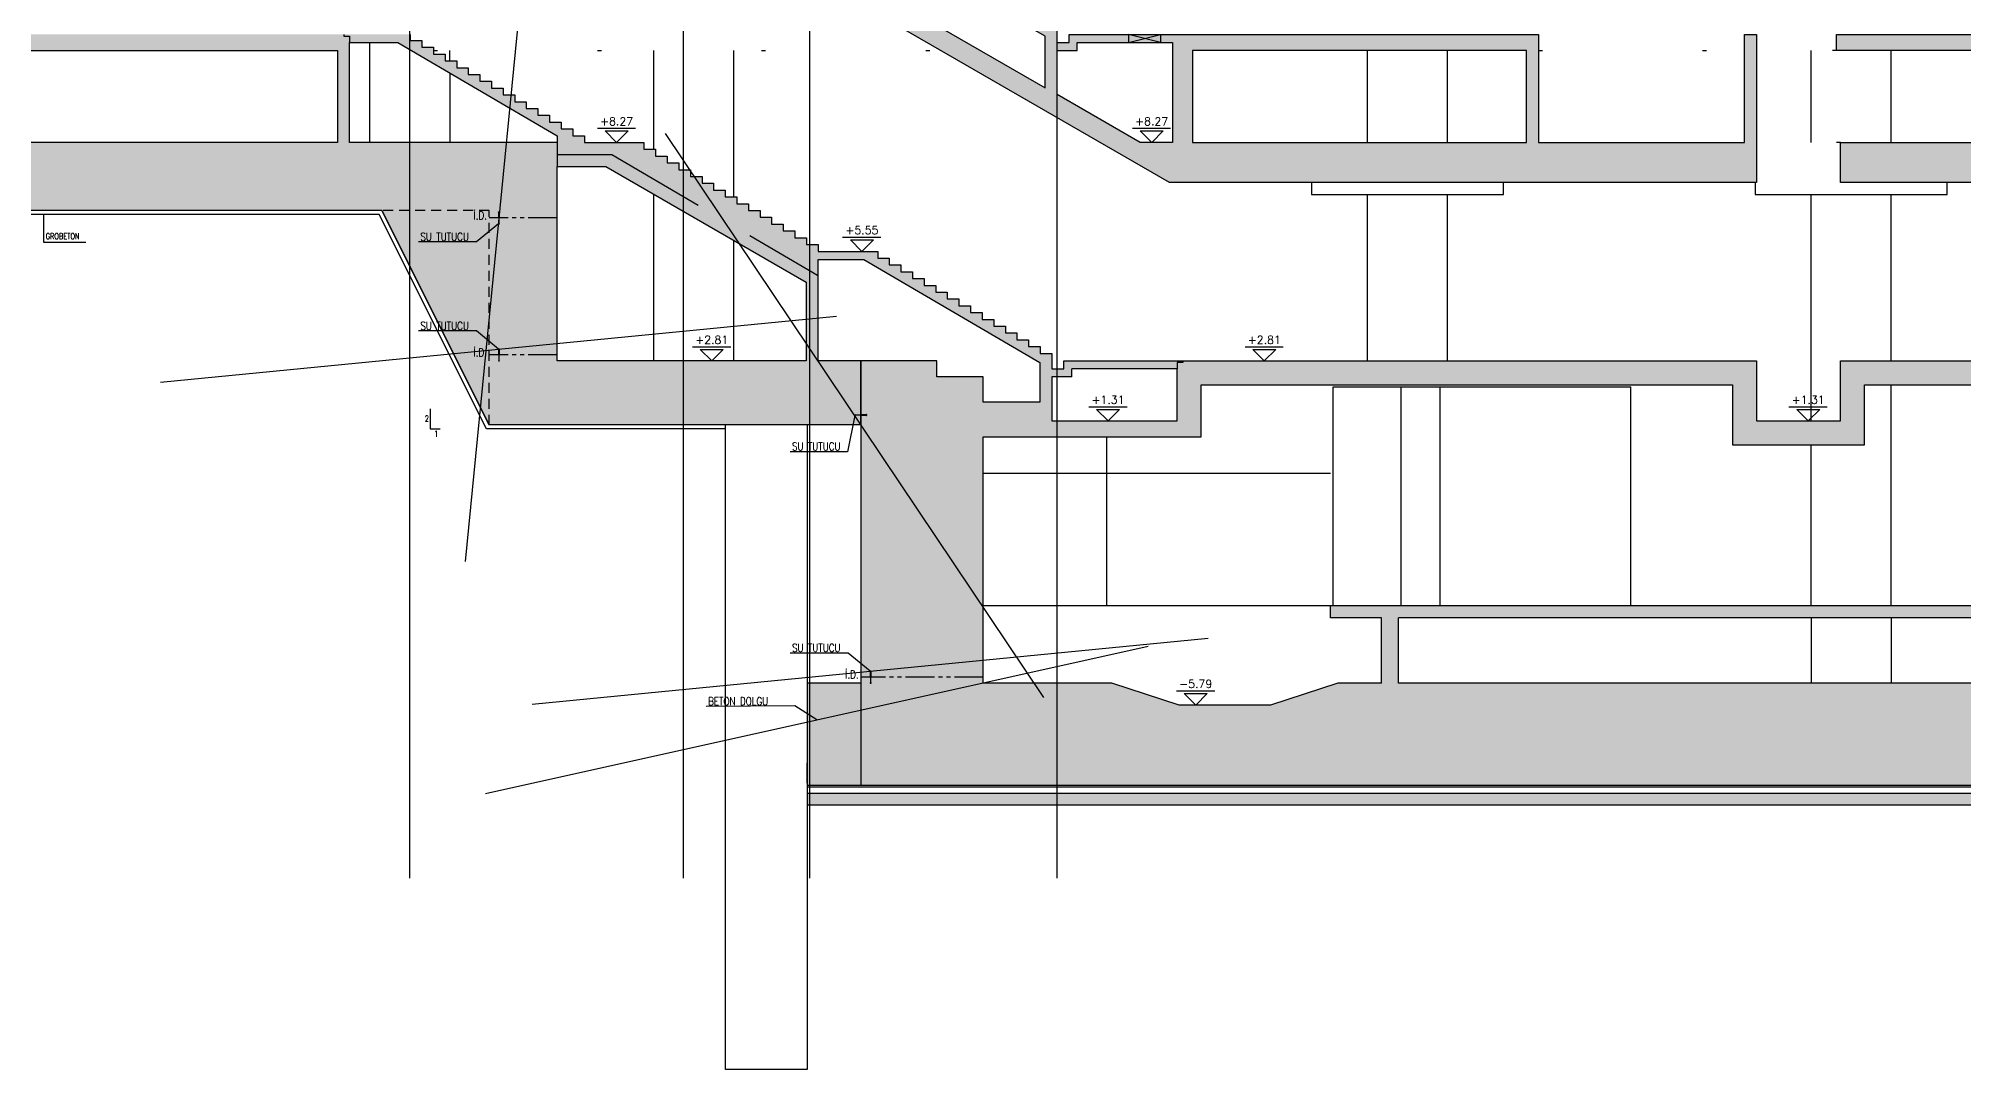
# Model space of a CAD drawing. Header units: millimetres. Extents: x 400382 to 401422, y 4543975 to 4544126.
# Drawn here: x 400730.56 to 400778.66, y 4544001.05 to 4544026.82 of the extents above; entities that cross this region are included whole.
import ezdxf
from ezdxf.enums import TextEntityAlignment as Align

# ---------------------------------------------------------------- set-up
doc = ezdxf.new("R2010")
doc.units = ezdxf.units.MM
for name, pattern in [('ACAD_ISO05W100', [33, 24, -3, 0, -3, 0, -3]), ('AKS', [3, 2.5, -0.25, 0, -0.25]), ('CIZGI', [0.4, 0.25, -0.15]), ('CONTINU', [0]), ('Dot', [4, 0, -4]), ('HIDDEN', [0.375, 0.25, -0.125])]:
    doc.linetypes.add(name, pattern=pattern)
for name, color, linetype in [('aks prota', 2, 'AKS'), ('görünüş prota', 4, 'Continuous'), ('inşaat derzi prota', 11, 'Continuous'), ('kesik prota', 2, 'CIZGI'), ('kesit prota', 1, 'Continuous'), ('kesit tarama prota', 252, 'Continuous'), ('kot prota', 4, 'Continuous'), ('merdiven prota', 2, 'Continuous'), ('not yazısı prota', 6, 'Continuous'), ('not çizgisi prota', 4, 'Continuous'), ('PRT-CST-rc_level', 6, 'Continuous'), ('PRT-CST-rc_levermark', 4, 'Continuous'), ('st_s_not yazısı', 6, 'Continuous'), ('st_s_not çizgisi', 4, 'CIZGI'), ('st_s_su tutucu', 2, 'Continuous'), ('st_s_ölçü', 4, 'Continuous')]:
    doc.layers.add(name, color=color, linetype=linetype)
doc.layers.add('PRT-KD-kazik', color=172, linetype='Continuous', lineweight=25)
doc.styles.add('NOT', font='romanstw.shx')
doc.styles.add('OLCU', font='romanstw.shx')
doc.styles.add('TSIMPLEX', font='romanstw.shx')
doc.dimstyles.new('1-50', dxfattribs={"dimtxt": 10, "dimasz": 4, "dimexe": 4, "dimexo": 8, "dimgap": 4, "dimtad": 1, "dimdec": 1, "dimrnd": 0.05, "dimzin": 9, "dimdsep": 46, "dimtxsty": 'OLCU', "dimblk1": 'OBLIQUE', "dimblk2": 'OBLIQUE', "dimsah": 1, "dimcen": 2, "dimdle": 4, "dimclrd": 4, "dimclre": 4, "dimclrt": 3, "dimadec": 1, "dimazin": 0, "dimtfac": 1, "dimtdec": 1, "dimtix": 1, "dimtmove": 2, "dimatfit": 3, "dimldrblk": 'OBLIQUE', "dimfxl": 1, "dimtvp": 1, "dimtolj": 1, "dimtzin": 1, "dimarcsym": 0})

# ---------------------------------------------------------------- blocks, each defined once
blk = doc.blocks.new('KOTK5')
at = {"layer": 'PRT-CST-rc_levermark'}
blk.add_line((216.6666666667443, 160), (-213.3333333332557, 160), dxfattribs=at)
blk.add_lwpolyline([(130, 130), (-130, 130), (0, 0)], close=True, dxfattribs=at)
at = {"layer": 'PRT-CST-rc_level', "style": 'OLCU'}
blk.add_attdef('000.00', text='', height=90, dxfattribs=at).set_placement((0, 193.1381784435362), align=Align.CENTER)
blk = doc.blocks.new('D')
at = {"layer": 'st_s_su tutucu', "linetype": 'CONTINU', "ltscale": 0.2}
for p, q in [((-39987.83090962706, 52508.18991963421), (-39992.63090966878, 52508.18991966914)), ((-39992.63090966878, 52508.18991966914), (-39992.63090980848, 52507.38991968935)), ((-39992.63090980848, 52507.38991968935), (-39990.63090962501, 52506.05655179494)), ((-39992.63090980848, 52448.98991960261), (-39990.63090962501, 52450.32328749701)), ((-39992.63090966878, 52448.18991962282), (-39992.63090980848, 52448.98991960261)), ((-39987.83090962706, 52448.18991965774), (-39992.63090966878, 52448.18991962282)), ((-39990.63090992199, 52478.65671955824), (-39991.93117670823, 52478.6567195757)), ((-39991.93117670823, 52478.6567195757), (-39991.93117659182, 52477.72311959402)), ((-39991.93117659182, 52477.72311959402), (-39990.63090987367, 52477.72311951835)), ((-39990.6309096902, 52498.50671976196), (-39991.53117650332, 52498.50671977942)), ((-39991.53117650332, 52498.50671977942), (-39991.53117639622, 52497.87311976865)), ((-39991.53117639622, 52497.87311976865), (-39990.63090970417, 52497.87311978029)), ((-39990.63090980196, 52488.50671968629), (-39991.53117661508, 52488.50671963972)), ((-39991.53117661508, 52488.50671963972), (-39991.53117662905, 52487.87311965806)), ((-39991.53117662905, 52487.87311965806), (-39990.630909937, 52487.87311964059)), ((-39991.53117661508, 52467.87311965223), (-39991.53117662905, 52468.5067196339)), ((-39991.53117662905, 52468.5067196339), (-39990.630909937, 52468.50671965136)), ((-39990.63090980196, 52467.87311960567), (-39991.53117661508, 52467.87311965223)), ((-39991.53117650332, 52457.87311951254), (-39991.53117639622, 52458.50671952331)), ((-39991.53117639622, 52458.50671952331), (-39990.63090970417, 52458.50671951166)), ((-39990.6309096902, 52457.87311953), (-39991.53117650332, 52457.87311951254)), ((-39990.63090962501, 52506.05655179494), (-39990.6309096902, 52498.50671976196)), ((-39990.63090970417, 52497.87311978029), (-39990.63090980196, 52488.50671968629)), ((-39990.630909937, 52487.87311964059), (-39990.63090992199, 52478.65671955824)), ((-39990.630909937, 52468.50671965136), (-39990.63090992199, 52477.72311973372)), ((-39990.63090970417, 52458.50671951166), (-39990.63090980196, 52467.87311960567)), ((-39990.63090962501, 52450.32328749701), (-39990.6309096902, 52457.87311953)), ((-39989.83090974534, 52506.05655187643), (-39987.83090964103, 52507.38991968935)), ((-39989.83090955907, 52498.50671965136), (-39989.83090974534, 52506.05655187643)), ((-39988.9306429881, 52498.50671966883), (-39989.83090955907, 52498.50671965136)), ((-39989.83090992229, 52488.50671961062), (-39989.83090981984, 52497.87311973373)), ((-39989.83090981984, 52497.87311973373), (-39988.93064300207, 52497.87311962313)), ((-39988.93064335132, 52488.50671965136), (-39989.83090992229, 52488.50671961062)), ((-39989.83091007002, 52478.65671960481), (-39989.8309099316, 52487.87311978029)), ((-39989.8309099316, 52487.87311978029), (-39988.93064311383, 52487.87311964059)), ((-39988.53064343977, 52478.65671965137), (-39989.83091007002, 52478.65671960481)), ((-39989.83090998934, 52477.72311965805), (-39988.53064344908, 52477.72311964058)), ((-39989.83091007002, 52477.72311968715), (-39989.8309099316, 52468.50671951166)), ((-39989.8309099316, 52468.50671951166), (-39988.93064311383, 52468.50671965136)), ((-39988.93064335132, 52467.87311964059), (-39989.83090992229, 52467.87311968134)), ((-39989.83090992229, 52467.87311968134), (-39989.83090981984, 52458.50671955823)), ((-39989.83090981984, 52458.50671955823), (-39988.93064300207, 52458.50671966883)), ((-39988.9306429881, 52457.87311962313), (-39989.83090955907, 52457.87311964059)), ((-39989.83090955907, 52457.87311964059), (-39989.83090974534, 52450.32328741552)), ((-39989.83090974534, 52450.32328741552), (-39987.83090964103, 52448.98991960261)), ((-39988.93064300207, 52497.87311962313), (-39988.9306429881, 52498.50671966883)), ((-39988.93064311383, 52487.87311964059), (-39988.93064335132, 52488.50671965136)), ((-39988.93064311383, 52468.50671965136), (-39988.93064335132, 52467.87311964059)), ((-39988.93064300207, 52458.50671966883), (-39988.9306429881, 52457.87311962313)), ((-39988.53064344908, 52477.72311964058), (-39988.53064343977, 52478.65671965137)), ((-39987.83090964103, 52507.38991968935), (-39987.83090962706, 52508.18991963421)), ((-39987.83090964103, 52448.98991960261), (-39987.83090962706, 52448.18991965774))]:
    blk.add_line(p, q, dxfattribs=at)
blk = doc.blocks.new('_Oblique')
at = {"layer": 'st_s_ölçü', "lineweight": -2}
blk.add_line((-0.5, -0.5), (0.5, 0.5), dxfattribs=at)

msp = doc.modelspace()

# ---------------------------------------------------------------- hatches: boundary and pattern name
at = {"layer": 'kesit tarama prota'}
h = msp.add_hatch(color=256, dxfattribs=at)
h.dxf.hatch_style = 1
h.paths.add_polyline_path([(400788.8112996683, 4544010.712720541), (400764.5455683833, 4544010.712720541), (400764.5455683833, 4544012.342720541), (400810.3105805303, 4544012.342720541), (400810.3105805303, 4544010.712720541), (400790.1511910202, 4544010.712720541), (400790.1511910202, 4544008.16271723), (400823.7518492369, 4544008.16271723), (400823.7518492369, 4544010.71271723), (400823.7518492369, 4544024.222720542), (400823.7262493474, 4544024.222720542), (400823.7262493474, 4544026.522720542), (400824.2262493474, 4544026.522720542), (400824.2262493474, 4544026.722720542), (400826.6052575667, 4544026.722720542), (400826.6052575667, 4544024.222720542), (400823.7518492369, 4544024.222720542), (400823.7518492369, 4544022.522720542), (400843.7802937301, 4544022.522720542), (400844.9899758957, 4544018.772720542), (400853.0872493456, 4544018.772720542), (400853.0872493456, 4544047.312720542), (400844.9852493244, 4544047.312720542), (400844.9852493244, 4544049.972720542), (400842.3872493263, 4544049.972720542), (400842.3872493263, 4544047.312720542), (400838.0872493263, 4544047.312720542), (400838.0872493263, 4544050.482720542), (400837.7872493263, 4544050.482720542), (400837.7872493263, 4544046.112720542), (400842.1872493263, 4544046.112720542), (400842.1872493263, 4544040.012720542), (400842.1872493263, 4544039.512720542), (400842.1872493263, 4544033.552720542), (400842.1872493263, 4544033.052720542), (400842.1872493263, 4544024.222720542), (400826.9052575667, 4544024.222720542), (400826.9052575667, 4544026.522720542), (400840.3872493263, 4544026.522720542), (400840.3872493263, 4544026.922720541), (400824.0262493474, 4544026.922720541), (400824.0262493474, 4544026.722720542), (400823.7262493474, 4544026.722720542), (400823.7262493474, 4544027.112720542), (400823.4262493474, 4544027.112720542), (400823.4262493474, 4544027.282720542), (400823.1262493474, 4544027.282720542), (400823.1262493474, 4544027.452720542), (400822.8262493474, 4544027.452720542), (400822.8262493474, 4544027.622720541), (400822.5262493474, 4544027.622720541), (400822.5262493474, 4544027.792720541), (400822.2262493474, 4544027.792720541), (400822.2262493474, 4544027.962720541), (400821.9262493474, 4544027.962720541), (400821.9262493474, 4544028.132720541), (400821.6262493474, 4544028.132720541), (400821.6262493474, 4544028.302720542), (400821.3262493474, 4544028.302720542), (400821.3262493474, 4544028.472720542), (400821.0262493474, 4544028.472720542), (400821.0262493474, 4544028.642720542), (400820.7262493474, 4544028.642720542), (400820.7262493474, 4544028.812720542), (400820.4262493474, 4544028.812720542), (400820.4262493474, 4544028.982720542), (400820.1262493474, 4544028.982720542), (400820.1262493474, 4544029.152720542), (400818.9262493474, 4544029.152720542), (400818.9262493474, 4544029.322720542), (400818.6262493474, 4544029.322720542), (400818.6262493474, 4544029.492720542), (400818.3262493474, 4544029.492720542), (400818.3262493474, 4544029.662720541), (400818.0262493474, 4544029.662720541), (400818.0262493474, 4544029.832720541), (400817.7262493474, 4544029.832720541), (400817.7262493474, 4544030.002720541), (400817.4262493474, 4544030.002720541), (400817.4262493474, 4544030.172720541), (400817.1262493474, 4544030.172720541), (400817.1262493474, 4544030.342720541), (400816.8262493474, 4544030.342720541), (400816.8262493474, 4544030.512720542), (400816.5262493474, 4544030.512720542), (400816.5262493474, 4544030.682720542), (400816.2262493474, 4544030.682720542), (400816.2262493474, 4544030.852720542), (400815.9262493474, 4544030.852720542), (400815.9262493474, 4544031.022720542), (400815.6262493474, 4544031.022720542), (400815.6262493474, 4544031.192720542), (400815.3262493474, 4544031.192720542), (400815.3262493474, 4544031.362720542), (400814.1262493474, 4544031.362720542), (400814.1262493474, 4544031.532720542), (400813.8262493474, 4544031.532720542), (400813.8262493474, 4544031.702720542), (400813.5262493474, 4544031.702720542), (400813.5262493474, 4544031.872720541), (400813.2262493474, 4544031.872720541), (400813.2262493474, 4544032.042720541), (400812.9262493474, 4544032.042720541), (400812.9262493474, 4544032.212720541), (400812.6262493474, 4544032.212720541), (400812.6262493474, 4544032.382720541), (400812.3262493474, 4544032.382720541), (400812.3262493474, 4544032.552720542), (400812.0262493474, 4544032.552720542), (400812.0262493474, 4544032.722720542), (400811.7262493474, 4544032.722720542), (400811.7262493474, 4544032.892720542), (400811.4262493474, 4544032.892720542), (400811.4262493474, 4544033.062720542), (400811.1262493474, 4544033.062720542), (400811.1262493474, 4544033.232720542), (400810.8262493474, 4544033.232720542), (400810.8262493474, 4544033.402720542), (400810.5262493474, 4544033.402720542), (400810.5262493474, 4544033.552720542), (400795.3016461802, 4544033.552720542), (400795.3016461802, 4544039.462720542), (400795.0016461802, 4544039.462720542), (400795.0016461802, 4544033.552720542), (400789.0016461802, 4544033.552720542), (400789.0016461802, 4544039.462720542), (400788.7016461802, 4544039.462720542), (400788.7016461802, 4544033.552720542), (400788.7016461802, 4544033.452720542), (400788.4516461802, 4544033.452720542), (400788.4516461802, 4544033.552720542), (400773.1920602127, 4544033.552720542), (400773.1920602127, 4544033.052720542), (400807.9757607125, 4544033.052720542), (400807.9757607125, 4544031.552720542), (400812.2980074083, 4544031.552720542), (400820.317402648, 4544026.922720541), (400775.4920602128, 4544026.922720541), (400775.4920602128, 4544026.522720542), (400820.8052575667, 4544026.522720542), (400820.8052575667, 4544024.222720542), (400800.0220602127, 4544024.222720542), (400800.0220602127, 4544026.472720542), (400799.7220602127, 4544026.472720542), (400799.7220602127, 4544024.222720542), (400782.7220602127, 4544024.222720542), (400782.7220602127, 4544026.472720542), (400782.4220602128, 4544026.472720542), (400782.4220602128, 4544024.222720542), (400775.5920602127, 4544024.222720542), (400775.5920602127, 4544023.222720542), (400820.6895063268, 4544023.222720542), (400820.6895063268, 4544018.762720542), (400775.5920602127, 4544018.762720542), (400775.5920602127, 4544017.262720542), (400773.4920602128, 4544017.262720542), (400773.4920602128, 4544018.762720542), (400756.1807839375, 4544018.762720542), (400756.1807839375, 4544018.562720542), (400755.8805383057, 4544018.562720542), (400755.8805383057, 4544018.952720542), (400755.5905383058, 4544018.952720542), (400755.5905383058, 4544019.122720541), (400755.3005383058, 4544019.122720541), (400755.3005383058, 4544019.292720541), (400755.0105383057, 4544019.292720541), (400755.0105383057, 4544019.462720541), (400754.7205383058, 4544019.462720541), (400754.7205383058, 4544019.632720541), (400754.4305383058, 4544019.632720541), (400754.4305383058, 4544019.802720542), (400754.1405383057, 4544019.802720542), (400754.1405383057, 4544019.972720542), (400753.8505383058, 4544019.972720542), (400753.8505383058, 4544020.142720542), (400753.5605383057, 4544020.142720542), (400753.5605383057, 4544020.312720542), (400753.2705383057, 4544020.312720542), (400753.2705383057, 4544020.482720542), (400752.9805383058, 4544020.482720542), (400752.9805383058, 4544020.652720542), (400752.6905383057, 4544020.652720542), (400752.6905383057, 4544020.822720542), (400752.4005383058, 4544020.822720542), (400752.4005383058, 4544020.992720542), (400752.1105383058, 4544020.992720542), (400752.1105383058, 4544021.162720541), (400751.8205383057, 4544021.162720541), (400751.8205383057, 4544021.332720541), (400751.5305383058, 4544021.332720541), (400751.5305383058, 4544021.502720541), (400750.0405383058, 4544021.502720541), (400750.0405383058, 4544021.672720541), (400749.7505383058, 4544021.672720541), (400749.7505383058, 4544021.842720541), (400749.4605383057, 4544021.842720541), (400749.4605383057, 4544022.012720542), (400749.1705383058, 4544022.012720542), (400749.1705383058, 4544022.182720542), (400748.8805383057, 4544022.182720542), (400748.8805383057, 4544022.352720542), (400748.5905383058, 4544022.352720542), (400748.5905383058, 4544022.522720542), (400748.3005383058, 4544022.522720542), (400748.3005383058, 4544022.692720542), (400748.0105383057, 4544022.692720542), (400748.0105383057, 4544022.862720542), (400747.7205383058, 4544022.862720542), (400747.7205383058, 4544023.032720542), (400747.4305383058, 4544023.032720542), (400747.4305383058, 4544023.202720542), (400747.1405383057, 4544023.202720542), (400747.1405383057, 4544023.372720541), (400746.8505383058, 4544023.372720541), (400746.8505383058, 4544023.542720541), (400746.5605383057, 4544023.542720541), (400746.5605383057, 4544023.712720541), (400746.2705383057, 4544023.712720541), (400746.2705383057, 4544023.882720541), (400745.9805383058, 4544023.882720541), (400745.9805383058, 4544024.052720542), (400745.6905383057, 4544024.052720542), (400745.6905383057, 4544024.222720542), (400744.2005383057, 4544024.222720542), (400744.2005383057, 4544024.392720542), (400743.9105383058, 4544024.392720542), (400743.9105383058, 4544024.562720542), (400743.6205383058, 4544024.562720542), (400743.6205383058, 4544024.732720542), (400743.3305383057, 4544024.732720542), (400743.3305383057, 4544024.902720542), (400743.0405383058, 4544024.902720542), (400743.0405383058, 4544025.072720542), (400742.7505383058, 4544025.072720542), (400742.7505383058, 4544025.242720542), (400742.4605383057, 4544025.242720542), (400742.4605383057, 4544025.412720541), (400742.1705383058, 4544025.412720541), (400742.1705383058, 4544025.582720541), (400741.8805383057, 4544025.582720541), (400741.8805383057, 4544025.752720541), (400741.5905383058, 4544025.752720541), (400741.5905383058, 4544025.922720541), (400741.3005383058, 4544025.922720541), (400741.3005383058, 4544026.092720541), (400741.0105383057, 4544026.092720541), (400741.0105383057, 4544026.262720542), (400740.7205383058, 4544026.262720542), (400740.7205383058, 4544026.432720542), (400740.4305383058, 4544026.432720542), (400740.4305383058, 4544026.602720542), (400740.1405383057, 4544026.602720542), (400740.1405383057, 4544026.772720542), (400739.8505383058, 4544026.772720542), (400739.8505383058, 4544026.922720541), (400713.2872493455, 4544026.922720541), (400713.2872493455, 4544033.052720542), (400720.837249773, 4544033.052720542), (400720.837249773, 4544033.552720542), (400713.2872493455, 4544033.552720542), (400713.2872493455, 4544039.512720542), (400749.7475170139, 4544039.512720542), (400749.7475170139, 4544040.012720542), (400713.2872493455, 4544040.012720542), (400713.2872493455, 4544046.112720542), (400731.5943212844, 4544046.112720542), (400731.5943212844, 4544048.692720542), (400731.2943212845, 4544048.692720542), (400731.2943212845, 4544047.312720542), (400713.0872493456, 4544047.312720542), (400713.0872493456, 4544047.842720542), (400710.4872493455, 4544047.842720542), (400710.4872493455, 4544047.312720542), (400702.3872493416, 4544047.312720542), (400702.3872493416, 4544022.522720542), (400714.17756718, 4544022.522720542), (400715.3872493455, 4544018.772720542), (400722.1372493474, 4544018.772720542), (400723.346931513, 4544022.522720542), (400739.1388235193, 4544022.522720542), (400741.8188235193, 4544017.162720541), (400751.1062675628, 4544017.162720541), (400751.1062675628, 4544018.762720542), (400750.0405383058, 4544018.762720542), (400750.0405383058, 4544021.302720542), (400751.1862386278, 4544021.302720542), (400755.5805383057, 4544018.726751765), (400755.5805383057, 4544017.73271723), (400754.1639958994, 4544017.73271723), (400754.1639958994, 4544018.36271723), (400753.00849044, 4544018.36271723), (400753.00849044, 4544018.762717229), (400751.1062675628, 4544018.762717229), (400751.1062675628, 4544017.162720541), (400751.1062675628, 4544010.712720541), (400751.1062675628, 4544008.16271723), (400788.8112996683, 4544008.16271723)])
h.paths.add_polyline_path([(400762.845248718, 4544012.642720542), (400762.845248718, 4544012.342720541), (400764.1202429916, 4544012.342720541), (400764.1202429916, 4544010.712720541), (400763.031260723, 4544010.712720541), (400761.3481808078, 4544010.162720541), (400759.0682847943, 4544010.162720541), (400757.3852049218, 4544010.712720541), (400754.1686104729, 4544010.712720541), (400754.1686104729, 4544016.862720542), (400759.6111675354, 4544016.862720542), (400759.6111675354, 4544018.162720541), (400772.8920602127, 4544018.162720541), (400772.8920602127, 4544016.662720541), (400776.1920602127, 4544016.662720541), (400776.1920602127, 4544018.162720541), (400820.6895063268, 4544018.162720541), (400820.6895063268, 4544010.712720541), (400817.4729062546, 4544010.712720541), (400815.7898325425, 4544010.162720541), (400813.5099365292, 4544010.162720541), (400811.8268566566, 4544010.712720541), (400810.7376072236, 4544010.712720541), (400810.7376072236, 4544012.342720541), (400812.0128654408, 4544012.342720541), (400812.0128654408, 4544012.642720542)], flags=16)
h.paths.add_polyline_path([(400759.0111846908, 4544017.262720542), (400755.8805383057, 4544017.262720542), (400755.8805383057, 4544018.362720542), (400756.3807839375, 4544018.362720542), (400756.3807839375, 4544018.562720542), (400759.0111846908, 4544018.562720542)], flags=16)
h.paths.add_polyline_path([(400749.7405383058, 4544018.762720542), (400743.5188235193, 4544018.762720542), (400743.5188235193, 4544023.622720541), (400743.5188235193, 4544024.222720542), (400738.3316254957, 4544024.222720542), (400738.3316254957, 4544026.722720542), (400739.5403562748, 4544026.722720542), (400743.5188235193, 4544024.390515605), (400743.5188235193, 4544024.222720542), (400743.5188235193, 4544023.622720541), (400744.7367587117, 4544023.622720541), (400749.7405383058, 4544020.733787046)], flags=16)
h.paths.add_polyline_path([(400738.0316254957, 4544024.222720542), (400720.7372493474, 4544024.222720542), (400720.4372493474, 4544024.222720542), (400720.4372493474, 4544020.472720542), (400717.0872493456, 4544020.472720542), (400717.0872493456, 4544024.222720542), (400716.7872493455, 4544024.222720542), (400713.2872493455, 4544024.222720542), (400713.2872493455, 4544026.522720542), (400738.0316254957, 4544026.522720542)], flags=16)
h.paths.add_polyline_path([(400808.5757607124, 4544032.052720542), (400808.5757607124, 4544033.352720542), (400810.2088154727, 4544033.352720542), (400812.4319820046, 4544032.092926173), (400812.4319820046, 4544032.052720542)], flags=16)
h.paths.add_polyline_path([(400814.1262493474, 4544031.074534835), (400814.1262493474, 4544031.162720541), (400814.9735213557, 4544031.162720541), (400818.6262493474, 4544029.092841347), (400818.6262493474, 4544028.476458624)], flags=16)
h.paths.add_polyline_path([(400818.9262493474, 4544028.303253544), (400818.9262493474, 4544028.952720542), (400819.7735213556, 4544028.952720542), (400823.4262493474, 4544026.882841346), (400823.4262493474, 4544024.222720542), (400821.3052575667, 4544024.222720542), (400821.3052575667, 4544026.929732508)], flags=16)
h.paths.add_polyline_path([(400712.6872493455, 4544024.222720542), (400709.2872493455, 4544024.222720542), (400709.2872493455, 4544046.112720542), (400710.7872493455, 4544046.112720542), (400710.7872493455, 4544047.542720541), (400712.6872493455, 4544047.542720541)], flags=16)
h.paths.add_polyline_path([(400708.7872493455, 4544024.222720542), (400703.5872493415, 4544024.222720542), (400703.5872493415, 4544026.522720542), (400708.7872493455, 4544026.522720542)], flags=16)
h.paths.add_polyline_path([(400708.7872493455, 4544026.922720541), (400703.5872493415, 4544026.922720541), (400703.5872493415, 4544033.052720542), (400708.7872493455, 4544033.052720542)], flags=16)
h.paths.add_polyline_path([(400708.7872493455, 4544033.552720542), (400703.5872493415, 4544033.552720542), (400703.5872493415, 4544039.512720542), (400708.7872493455, 4544039.512720542)], flags=16)
h.paths.add_polyline_path([(400708.7872493455, 4544040.012720542), (400703.5872493415, 4544040.012720542), (400703.5872493415, 4544046.112720542), (400708.7872493455, 4544046.112720542)], flags=16)
h.paths.add_polyline_path([(400842.7899758957, 4544024.222720542), (400842.7899758957, 4544049.772720542), (400844.6852493244, 4544049.772720542), (400844.6852493244, 4544046.112720542), (400846.1899758957, 4544046.112720542), (400846.1899758957, 4544024.222720542)], flags=16)
h.paths.add_polyline_path([(400846.6899758957, 4544020.472720542), (400846.6899758957, 4544026.522720542), (400851.8872493455, 4544026.522720542), (400851.8872493455, 4544024.222720542), (400851.8872493455, 4544020.472720542)], flags=16)
h.paths.add_polyline_path([(400846.6899758957, 4544026.922720541), (400846.6899758957, 4544033.052720542), (400851.8872493455, 4544033.052720542), (400851.8872493455, 4544026.922720541)], flags=16)
h.paths.add_polyline_path([(400846.6899758957, 4544033.552720542), (400846.6899758957, 4544039.512720542), (400851.8872493455, 4544039.512720542), (400851.8872493455, 4544033.552720542)], flags=16)
h.paths.add_polyline_path([(400846.6899758957, 4544040.012720542), (400846.6899758957, 4544046.112720542), (400851.8872493455, 4544046.112720542), (400851.8872493455, 4544040.012720542)], flags=16)
h = msp.add_hatch(color=256, dxfattribs=at)
h.dxf.hatch_style = 1
h.paths.add_polyline_path([(400745.8143285928, 4544031.872720541), (400745.5143285927, 4544031.872720541), (400745.5143285927, 4544032.042720541), (400745.2143285928, 4544032.042720541), (400745.2143285928, 4544032.212720541), (400744.9143285928, 4544032.212720541), (400744.9143285928, 4544032.382720541), (400744.6143285928, 4544032.382720541), (400744.6143285928, 4544032.552720542), (400744.3143285928, 4544032.552720542), (400744.3143285928, 4544032.722720542), (400744.0143285927, 4544032.722720542), (400744.0143285927, 4544032.892720542), (400743.7143285928, 4544032.892720542), (400743.7143285928, 4544033.062720542), (400743.4143285928, 4544033.062720542), (400743.4143285928, 4544033.232720542), (400743.1143285928, 4544033.232720542), (400743.1143285928, 4544033.402720542), (400742.8143285928, 4544033.402720542), (400742.8143285928, 4544033.552720542), (400736.8368521886, 4544033.552720542), (400736.8368521886, 4544033.052720542), (400740.3678235468, 4544033.052720542), (400740.3678235468, 4544031.552720542), (400744.3922474993, 4544031.552720542), (400758.8202307263, 4544023.222720542), (400773.4920602128, 4544023.222720542), (400773.4920602128, 4544026.922720541), (400773.1920602127, 4544026.922720541), (400773.1920602127, 4544024.222720542), (400768.0420602128, 4544024.222720542), (400768.0420602128, 4544026.922720541), (400756.3145129036, 4544026.922720541), (400756.3145129036, 4544026.71885056), (400756.0152575666, 4544026.71885056), (400756.0152575666, 4544027.112720542), (400755.7143285928, 4544027.112720542), (400755.7143285928, 4544027.282720542), (400755.4143285928, 4544027.282720542), (400755.4143285928, 4544027.452720542), (400755.1143285928, 4544027.452720542), (400755.1143285928, 4544027.622720541), (400754.8143285928, 4544027.622720541), (400754.8143285928, 4544027.792720541), (400754.5143285927, 4544027.792720541), (400754.5143285927, 4544027.962720541), (400754.2143285928, 4544027.962720541), (400754.2143285928, 4544028.132720541), (400753.9143285928, 4544028.132720541), (400753.9143285928, 4544028.302720542), (400753.6143285928, 4544028.302720542), (400753.6143285928, 4544028.472720542), (400753.3143285928, 4544028.472720542), (400753.3143285928, 4544028.642720542), (400753.0143285927, 4544028.642720542), (400753.0143285927, 4544028.812720542), (400752.7143285928, 4544028.812720542), (400752.7143285928, 4544028.982720542), (400752.4143285928, 4544028.982720542), (400752.4143285928, 4544029.152720542), (400751.2143285928, 4544029.152720542), (400751.2143285928, 4544029.322720542), (400750.9143285928, 4544029.322720542), (400750.9143285928, 4544029.492720542), (400750.6143285928, 4544029.492720542), (400750.6143285928, 4544029.662720541), (400750.3143285928, 4544029.662720541), (400750.3143285928, 4544029.832720541), (400750.0143285927, 4544029.832720541), (400750.0143285927, 4544030.002720541), (400749.7143285928, 4544030.002720541), (400749.7143285928, 4544030.172720541), (400749.4143285928, 4544030.172720541), (400749.4143285928, 4544030.342720542), (400749.1143285928, 4544030.342720542), (400749.1143285928, 4544030.512720542), (400748.8143285928, 4544030.512720542), (400748.8143285928, 4544030.682720542), (400748.5143285927, 4544030.682720542), (400748.5143285927, 4544030.852720542), (400748.2143285928, 4544030.852720542), (400748.2143285928, 4544031.022720542), (400747.9143285928, 4544031.022720542), (400747.9143285928, 4544031.192720542), (400747.6143285928, 4544031.192720542), (400747.6143285928, 4544031.362720542), (400746.4143285928, 4544031.362720542), (400746.4143285928, 4544031.532720542), (400746.1143285928, 4544031.532720542), (400746.1143285928, 4544031.702720542), (400745.8143285928, 4544031.702720542)])
h.paths.add_polyline_path([(400744.5262220955, 4544032.052720542), (400740.8658235194, 4544032.052720542), (400740.8658235194, 4544033.352720542), (400742.4968947181, 4544033.352720542), (400744.5262220955, 4544032.202768361)], flags=16)
h.paths.add_polyline_path([(400746.4143285928, 4544031.162720541), (400747.261600601, 4544031.162720541), (400750.9143285928, 4544029.092841347), (400750.9143285928, 4544028.364545536), (400746.4143285928, 4544030.962621748)], flags=16)
h.paths.add_polyline_path([(400751.2143285928, 4544028.952720542), (400752.061600601, 4544028.952720542), (400755.7152575667, 4544026.882314928), (400755.7152575667, 4544025.5927279), (400751.2143285928, 4544028.191340455)], flags=16)
h.paths.add_polyline_path([(400756.0152575666, 4544026.518850559), (400756.5145129036, 4544026.518850559), (400756.5145129036, 4544026.722720542), (400758.8973203735, 4544026.722720542), (400758.8973203735, 4544024.222720542), (400758.0881799188, 4544024.222720542), (400756.0152575666, 4544025.41952282)], flags=16)
h.paths.add_polyline_path([(400759.3973203735, 4544026.522720542), (400767.7420602128, 4544026.522720542), (400767.7420602128, 4544024.222720542), (400759.3973203735, 4544024.222720542)], flags=16)
h = msp.add_hatch(color=256, dxfattribs=at)
h.dxf.hatch_style = 1
h.paths.add_polyline_path([(400751.1062675628, 4544010.712720541), (400749.7666427877, 4544010.712720539), (400749.7666427877, 4544008.16271723), (400751.1062675628, 4544008.16271723)])
h = msp.add_hatch(dxfattribs=at)
h.set_pattern_fill('AR-CONC', color=253, scale=0.001)
h.set_pattern_definition([(49.99999999999999, (401100.4861263106, 4543702.772917891), (0.182184668996004, -0.01593908553890309), [0.01905, -0.20955]), (355, (401100.4861263106, 4543702.772917891), (-0.03524342142496934, 0.1910568452390352), [0.01524, -0.16764058417]), (100.4514447, (401100.5013083176, 4543702.771589638), (0.1469412470903533, 0.1751177519121951), [0.0161900088, -0.1780902445999999]), (46.18420000000001, (401100.4861263106, 4543702.823717891), (0.2710790408921299, -0.04204232793272716), [0.028575, -0.314325]), (96.63555760999992, (401100.5087162106, 4543702.820214391), (0.237404134051503, 0.2474261245977215), [0.02428502314, -0.26713560816]), (351.1841511700001, (401100.4861263106, 4543702.823717891), (0.2374041340649771, 0.2474261245855327), [0.02285996707, -0.25145973192]), (21, (401100.5115263106, 4543702.811017891), (0.1516143912691325, -0.1022651981870876), [0.01905, -0.20955]), (326.0000000000001, (401100.5115263106, 4543702.811017891), (0.06180202834764708, 0.1841879661223193), [0.01524, -0.16764]), (71.45144499999999, (401100.5241608432, 4543702.802495792), (0.2134164192787162, 0.08192276888590526), [0.0161900088, -0.1780899376]), (37.50000000000001, (401100.4861263106, 4543702.772917891), (0.003088603250591817, 0.08455503887315312), [0, -0.165608, 0, -0.17018, 0, -0.168275]), (7.499999999999998, (401100.4861263106, 4543702.772917891), (0.06681966251030576, 0.1001805748181195), [0, -0.097028, 0, -0.161798, 0, -0.06413500000000001]), (327.5, (401100.4294843106, 4543702.772917891), (0.1355905951668714, -0.005728743992673444), [0, -0.0635, 0, -0.19812, 0, -0.26289]), (317.5, (401100.4040843106, 4543702.772917891), (0.148129181386018, 0.02542649103333303), [0, -0.08255000000000001, 0, -0.131572, 0, -0.18669])])
h.paths.add_polyline_path([(400749.7666427892, 4544007.66271723), (400825.1343040934, 4544007.66271723), (400825.1343040934, 4544007.96271723), (400749.7666427892, 4544007.96271723)])

# ---------------------------------------------------------------- linework, layer by layer
at = {"layer": 'aks prota', "ltscale": 10}
for p, q in [((400739.8372493474, 4544005.837870887), (400739.8372493474, 4544053.666375812)), ((400746.6772493474, 4544005.837870887), (400746.6772493474, 4544053.666375812)), ((400749.8372493474, 4544005.837870887), (400749.8372493474, 4544053.666375812)), ((400756.017003716, 4544005.837870887), (400756.017003716, 4544053.666375812))]:
    msp.add_line(p, q, dxfattribs=at)
at = {"layer": 'görünüş prota', "color": 4}
for p, q in [((400738.8372493474, 4544024.222720542), (400738.8372493474, 4544026.722720542)), ((400740.8372493474, 4544026.262720542), (400740.8372493474, 4544026.522720542)), ((400745.933484261, 4544024.052720542), (400745.933484261, 4544026.522720542)), ((400747.933484261, 4544022.862720542), (400747.933484261, 4544026.522720542)), ((400763.7680293696, 4544024.222720542), (400763.7680293696, 4544026.522720542)), ((400765.7680293696, 4544024.222720542), (400765.7680293696, 4544026.522720542)), ((400774.8570105249, 4544024.222720542), (400774.8570105249, 4544026.522720542)), ((400776.8570105249, 4544024.222720542), (400776.8570105249, 4544026.522720542)), ((400740.8372493474, 4544025.9367548), (400740.8372493474, 4544024.222720542)), ((400745.933484261, 4544018.762720542), (400745.933484261, 4544022.931790723)), ((400763.7680293696, 4544018.762720542), (400763.7680293696, 4544022.922720541)), ((400765.7680293696, 4544018.762720542), (400765.7680293696, 4544022.922720541)), ((400774.8570105249, 4544017.262720542), (400774.8570105249, 4544022.922720541)), ((400776.8570105249, 4544018.762720542), (400776.8570105249, 4544022.922720541)), ((400747.933484261, 4544018.762720542), (400747.933484261, 4544021.777090185)), ((400762.9153821681, 4544012.642720542), (400762.9153821681, 4544018.112720542)), ((400764.6143182826, 4544012.642720542), (400764.6143182826, 4544018.112720542)), ((400765.5894208143, 4544012.642720542), (400765.5894208143, 4544018.112720542)), ((400770.3504737724, 4544012.642720542), (400770.3504737724, 4544018.112720542)), ((400776.8570105249, 4544012.642720542), (400776.8570105249, 4544018.162720541)), ((400757.2599006126, 4544012.642720542), (400757.2599006126, 4544016.862720542)), ((400774.8570105249, 4544012.642720542), (400774.8570105249, 4544016.662720541)), ((400774.8570105249, 4544012.342720541), (400774.8570105249, 4544010.712720541)), ((400776.8570105249, 4544012.342720541), (400776.8570105249, 4544010.712720541))]:
    msp.add_line(p, q, dxfattribs=at)
at = {"layer": 'görünüş prota'}
for p, q in [((400749.7666427887, 4544008.212717229), (400749.7666427885, 4544008.70688814)), ((400825.1343040933, 4544008.11271723), (400749.7666427889, 4544008.11271723))]:
    msp.add_line(p, q, dxfattribs=at)
at = {"layer": 'görünüş prota', "color": 4, "linetype": 'Dot'}
for points in [[(400740.4305383058, 4544026.522720542), (400753.1044630614, 4544026.522720542)], [(400768.0420602128, 4544026.522720542), (400773.1920602127, 4544026.522720542)], [(400775.4920602128, 4544026.522720542), (400773.4920602128, 4544026.522720542)], [(400775.5920602127, 4544024.222720542), (400773.4920602128, 4544024.222720542)]]:
    msp.add_lwpolyline(points, dxfattribs=at)
at = {"layer": 'görünüş prota', "color": 4}
for points in [[(400762.3680293713, 4544023.222720542), (400762.3680293713, 4544022.922720541), (400767.1680293712, 4544022.922720541), (400767.1680293712, 4544023.222720542)], [(400773.4570105249, 4544023.222720542), (400773.4570105249, 4544022.922720541), (400778.2570105249, 4544022.922720541), (400778.2570105249, 4544023.222720542)], [(400762.9153821681, 4544018.112720542), (400770.3504737724, 4544018.112720542)], [(400762.845248718, 4544015.952720542), (400754.1686104729, 4544015.952720542)], [(400762.845248718, 4544012.642720542), (400754.1686104729, 4544012.642720542)]]:
    msp.add_lwpolyline(points, dxfattribs=at)
at = {"layer": 'görünüş prota'}
for points in [[(400747.7250806657, 4544017.062720542), (400741.7570201205, 4544017.062720542), (400739.0770201205, 4544022.422720541), (400723.4087349119, 4544022.422720541), (400722.1990527463, 4544018.672720541), (400715.3254459467, 4544018.672720541), (400714.1157637811, 4544022.422720541), (400702.2872493415, 4544022.422720541), (400702.2872493415, 4544022.522720542)], [(400749.766642789, 4544007.96271723), (400825.1343040934, 4544007.96271723)], [(400825.1343040935, 4544007.66271723), (400749.7666427892, 4544007.66271723)]]:
    msp.add_lwpolyline(points, dxfattribs=at)
at = {"layer": 'inşaat derzi prota', "linetype": 'ACAD_ISO05W100', "ltscale": 0.03}
for points in [[(400743.5188235193, 4544022.339572164), (400741.8188236129, 4544022.339572164)], [(400743.5188234258, 4544018.912720541), (400741.8188235193, 4544018.912720541)], [(400754.1686103793, 4544010.862720541), (400751.1062675628, 4544010.862720541)]]:
    msp.add_lwpolyline(points, dxfattribs=at)
at = {"layer": 'kesik prota', "ltscale": 10}
for points in [[(400757.7973220613, 4544026.922720541), (400757.7973220613, 4544026.722720542), (400758.5973203736, 4544026.922720541), (400758.5973203736, 4544026.722720542), (400757.7973220613, 4544026.922720541)], [(400743.5188235193, 4544024.222720542), (400743.5188235193, 4544023.922720541), (400744.8862281896, 4544023.922720541), (400750.0307839371, 4544020.906946483)]]:
    msp.add_lwpolyline(points, dxfattribs=at)
at = {"layer": 'kesik prota'}
msp.add_lwpolyline([(400741.8188235193, 4544017.162720541), (400741.8188235193, 4544022.522720542), (400739.1388235193, 4544022.522720542)], dxfattribs=at)
at = {"layer": 'kesit prota'}
for p, q in [((400759.0111846908, 4544018.562720542), (400756.3807839375, 4544018.562720542)), ((400756.3807839375, 4544018.362720542), (400756.3807839375, 4544018.562720542)), ((400759.0111846908, 4544017.262720542), (400759.0111846908, 4544018.562720542))]:
    msp.add_line(p, q, dxfattribs=at)
at = {"layer": 'kesit prota', "color": 1}
for p, q in [((400762.845248718, 4544012.342720541), (400762.845248718, 4544012.642720542)), ((400812.0128654408, 4544012.642720542), (400762.845248718, 4544012.642720542)), ((400764.1202429916, 4544012.342720541), (400762.845248718, 4544012.342720541)), ((400764.1202429916, 4544010.712720541), (400764.1202429916, 4544012.342720541)), ((400764.5455683833, 4544010.712720541), (400764.5455683833, 4544012.342720541)), ((400810.3105805303, 4544012.342720541), (400764.5455683833, 4544012.342720541))]:
    msp.add_line(p, q, dxfattribs=at)
at = {"layer": 'kesit prota'}
for points in [[(400756.0152575666, 4544026.71885056), (400756.3145129036, 4544026.71885056), (400756.3145129036, 4544026.922720541), (400768.0420602128, 4544026.922720541), (400768.0420602128, 4544024.222720542), (400773.1920602127, 4544024.222720542), (400773.1920602127, 4544026.922720541), (400773.4920602128, 4544026.922720541), (400773.4920602128, 4544023.222720542), (400758.8202307263, 4544023.222720542), (400744.3922474993, 4544031.552720542), (400740.3678235468, 4544031.552720542), (400740.3678235468, 4544033.052720542), (400736.8368521886, 4544033.052720542), (400736.8368521886, 4544033.552720542)], [(400739.8505383058, 4544026.922720541), (400739.8505383058, 4544026.772720542), (400740.1405383057, 4544026.772720542), (400740.1405383057, 4544026.602720542), (400740.4305383058, 4544026.602720542), (400740.4305383058, 4544026.432720542), (400740.7205383058, 4544026.432720542), (400740.7205383058, 4544026.262720542), (400741.0105383057, 4544026.262720542), (400741.0105383057, 4544026.092720541), (400741.3005383058, 4544026.092720541), (400741.3005383058, 4544025.922720541), (400741.5905383058, 4544025.922720541), (400741.5905383058, 4544025.752720541), (400741.8805383057, 4544025.752720541), (400741.8805383057, 4544025.582720541), (400742.1705383058, 4544025.582720541), (400742.1705383058, 4544025.412720541), (400742.4605383057, 4544025.412720541), (400742.4605383057, 4544025.242720542), (400742.7505383058, 4544025.242720542), (400742.7505383058, 4544025.072720542), (400743.0405383058, 4544025.072720542), (400743.0405383058, 4544024.902720542), (400743.3305383057, 4544024.902720542), (400743.3305383057, 4544024.732720542), (400743.6205383058, 4544024.732720542), (400743.6205383058, 4544024.562720542), (400743.9105383058, 4544024.562720542), (400743.9105383058, 4544024.392720542), (400744.2005383057, 4544024.392720542), (400744.2005383057, 4544024.222720542), (400745.6905383057, 4544024.222720542), (400745.6905383057, 4544024.052720542), (400745.9805383058, 4544024.052720542), (400745.9805383058, 4544023.882720541), (400746.2705383057, 4544023.882720541), (400746.2705383057, 4544023.712720541), (400746.5605383057, 4544023.712720541), (400746.5605383057, 4544023.542720541), (400746.8505383058, 4544023.542720541), (400746.8505383058, 4544023.372720541), (400747.1405383057, 4544023.372720541), (400747.1405383057, 4544023.202720542), (400747.4305383058, 4544023.202720542), (400747.4305383058, 4544023.032720542), (400747.7205383058, 4544023.032720542), (400747.7205383058, 4544022.862720542), (400748.0105383057, 4544022.862720542), (400748.0105383057, 4544022.692720542), (400748.3005383058, 4544022.692720542), (400748.3005383058, 4544022.522720542), (400748.5905383058, 4544022.522720542), (400748.5905383058, 4544022.352720542), (400748.8805383057, 4544022.352720542), (400748.8805383057, 4544022.182720542), (400749.1705383058, 4544022.182720542), (400749.1705383058, 4544022.012720542), (400749.4605383057, 4544022.012720542), (400749.4605383057, 4544021.842720541), (400749.7505383058, 4544021.842720541), (400749.7505383058, 4544021.672720541), (400750.0405383058, 4544021.672720541), (400750.0405383058, 4544021.502720541), (400751.5305383058, 4544021.502720541), (400751.5305383058, 4544021.332720541), (400751.8205383057, 4544021.332720541), (400751.8205383057, 4544021.162720541), (400752.1105383058, 4544021.162720541), (400752.1105383058, 4544020.992720542), (400752.4005383058, 4544020.992720542), (400752.4005383058, 4544020.822720542), (400752.6905383057, 4544020.822720542), (400752.6905383057, 4544020.652720542), (400752.9805383058, 4544020.652720542), (400752.9805383058, 4544020.482720542), (400753.2705383057, 4544020.482720542), (400753.2705383057, 4544020.312720542), (400753.5605383057, 4544020.312720542), (400753.5605383057, 4544020.142720542), (400753.8505383058, 4544020.142720542), (400753.8505383058, 4544019.972720542), (400754.1405383057, 4544019.972720542), (400754.1405383057, 4544019.802720542), (400754.4305383058, 4544019.802720542), (400754.4305383058, 4544019.632720541), (400754.7205383058, 4544019.632720541), (400754.7205383058, 4544019.462720541), (400755.0105383057, 4544019.462720541), (400755.0105383057, 4544019.292720541), (400755.3005383058, 4544019.292720541), (400755.3005383058, 4544019.122720541), (400755.5905383058, 4544019.122720541), (400755.5905383058, 4544018.952720542), (400755.8805383057, 4544018.952720542), (400755.8805383057, 4544018.562720542), (400756.1807839375, 4544018.562720542), (400756.1807839375, 4544018.762720542), (400773.4920602128, 4544018.762720542)], [(400751.1062675628, 4544017.162720541), (400741.8188235193, 4544017.162720541), (400739.1388235193, 4544022.522720542), (400723.346931513, 4544022.522720542)], [(400739.1388235193, 4544022.522720542), (400741.8188235193, 4544017.162720541)], [(400751.1062675628, 4544010.712720541), (400751.1062675628, 4544008.16271723)]]:
    msp.add_lwpolyline(points, dxfattribs=at)
at = {"layer": 'kesit prota', "color": 1}
for points in [[(400751.2143285928, 4544028.191340455), (400755.7152575667, 4544025.5927279), (400755.7152575667, 4544026.882314928), (400752.061600601, 4544028.952720542), (400751.2143285928, 4544028.952720542), (400751.2143285928, 4544028.191340455)], [(400743.5188235193, 4544024.222720542), (400738.3316254957, 4544024.222720542), (400738.3316254957, 4544026.722720542), (400739.5403562748, 4544026.722720542), (400743.5188235193, 4544024.390515605), (400743.5188235193, 4544024.222720542)], [(400756.0152575666, 4544026.71885056), (400756.0152575666, 4544027.112720542)], [(400756.5145129036, 4544026.722720542), (400758.8973203735, 4544026.722720542), (400758.8973203735, 4544024.222720542), (400758.0881799188, 4544024.222720542), (400756.0152575666, 4544025.41952282), (400756.0152575666, 4544026.518850559), (400756.5145129036, 4544026.518850559), (400756.5145129036, 4544026.722720542)], [(400775.5920602127, 4544018.762720542), (400820.6895063268, 4544018.762720542), (400820.6895063268, 4544023.222720542), (400775.5920602127, 4544023.222720542), (400775.5920602127, 4544024.222720542), (400782.4220602128, 4544024.222720542), (400782.4220602128, 4544026.472720542), (400782.7220602127, 4544026.472720542), (400782.7220602127, 4544024.222720542), (400799.7220602127, 4544024.222720542), (400799.7220602127, 4544026.472720542), (400800.0220602127, 4544026.472720542), (400800.0220602127, 4544024.222720542), (400820.8052575667, 4544024.222720542), (400820.8052575667, 4544026.522720542), (400775.4920602128, 4544026.522720542), (400775.4920602128, 4544026.922720541), (400820.317402648, 4544026.922720541)], [(400720.4372493474, 4544020.472720542), (400717.0872493456, 4544020.472720542), (400717.0872493456, 4544024.222720542), (400716.7872493455, 4544024.222720542), (400716.7872493455, 4544024.222720542), (400713.2872493455, 4544024.222720542), (400713.2872493455, 4544026.522720542), (400738.0316254957, 4544026.522720542), (400738.0316254957, 4544024.222720542), (400720.7372493474, 4544024.222720542), (400720.7372493474, 4544024.222720542), (400720.4372493474, 4544024.222720542), (400720.4372493474, 4544020.472720542)], [(400743.5188235193, 4544018.762720542), (400743.5188235193, 4544023.622720541), (400744.7367587117, 4544023.622720541), (400749.7405383058, 4544020.733787046), (400749.7405383058, 4544018.762720542), (400743.5188235193, 4544018.762720542)], [(400751.1062675628, 4544017.162720541), (400751.1062675628, 4544018.762720542), (400750.0405383058, 4544018.762720542), (400750.0405383058, 4544021.302720542), (400751.1862386278, 4544021.302720542), (400755.5805383057, 4544018.726751765), (400755.5805383057, 4544017.73271723), (400754.1639958994, 4544017.73271723), (400754.1639958994, 4544018.36271723), (400753.00849044, 4544018.36271723), (400753.00849044, 4544018.762717229), (400751.1062675628, 4544018.762717229), (400751.1062675628, 4544010.712720541), (400749.7666427877, 4544010.712720539), (400749.7666427877, 4544008.16271723), (400788.8112996683, 4544008.16271723)], [(400773.4920602128, 4544018.762720542), (400773.4920602128, 4544017.262720542), (400775.5920602127, 4544017.262720542), (400775.5920602127, 4544018.762720542)], [(400764.1202429916, 4544010.712720541), (400763.031260723, 4544010.712720541), (400761.3481808078, 4544010.162720541), (400759.0682847943, 4544010.162720541), (400757.3852049218, 4544010.712720541), (400754.1686104729, 4544010.712720541), (400754.1686104729, 4544016.862720542), (400759.6111675354, 4544016.862720542), (400759.6111675354, 4544018.162720541), (400772.8920602127, 4544018.162720541), (400772.8920602127, 4544016.662720541), (400776.1920602127, 4544016.662720541), (400776.1920602127, 4544018.162720541), (400820.6895063268, 4544018.162720541), (400820.6895063268, 4544010.712720541), (400817.4729062546, 4544010.712720541), (400815.7898325425, 4544010.162720541), (400813.5099365292, 4544010.162720541), (400811.8268566566, 4544010.712720541), (400810.7376072236, 4544010.712720541)], [(400756.3807839375, 4544018.362720542), (400755.8805383057, 4544018.362720542), (400755.8805383057, 4544017.262720542), (400759.0111846908, 4544017.262720542)], [(400788.8112996683, 4544010.712720541), (400764.5455683833, 4544010.712720541)]]:
    msp.add_lwpolyline(points, dxfattribs=at)
msp.add_lwpolyline([(400759.3973203735, 4544026.522720542), (400759.3973203735, 4544024.222720542), (400767.7420602128, 4544024.222720542), (400767.7420602128, 4544026.522720542)], close=True, dxfattribs=at)
at = {"layer": 'kesit tarama prota'}
msp.add_lwpolyline([(400743.5188235193, 4544024.222720542), (400743.5188235193, 4544023.622720541)], dxfattribs=at)
at = {"layer": 'merdiven prota', "linetype": 'HIDDEN', "ltscale": 10}
for points in [[(400738.1866254957, 4544026.922720541), (400738.1866254957, 4544026.882720541), (400738.331611799, 4544026.882717717), (400738.331611799, 4544026.722720542)], [(400759.1561600855, 4544018.762720542), (400759.1561600855, 4544018.722720542), (400759.0111737822, 4544018.722717717), (400759.0111737822, 4544018.562720542)]]:
    msp.add_lwpolyline(points, dxfattribs=at)
at = {"layer": 'PRT-KD-kazik', "color": 3}
msp.add_lwpolyline([(400749.7666427822, 4544017.162720541), (400749.7666427941, 4544001.052720493), (400747.7250806775, 4544001.052720493), (400747.7250806656, 4544017.162720541)], dxfattribs=at)
at = {"layer": 'st_s_not çizgisi', "linetype": 'CONTINU'}
msp.add_lwpolyline([(400730.6827443861, 4544022.422720541), (400730.6827443861, 4544021.727836609), (400731.7391443861, 4544021.727836609)], dxfattribs=at)
at = {"layer": 'st_s_ölçü', "ltscale": 0.1}
msp.add_lwpolyline([(400740.3485626631, 4544017.562720542), (400740.3485626631, 4544017.062720542), (400740.5985626631, 4544017.062720542)], dxfattribs=at)

# ---------------------------------------------------------------- block references
at = {"layer": 'kot prota', "linetype": 'CONTINU', "ltscale": 0.1}
ref = msp.add_blockref('KOTK5', (400745.0069645225, 4544024.222720542), dxfattribs=dict(at, xscale=-0.002222222222222222, yscale=0.002222222222222222, zscale=0.002222222222222222, rotation=359.9999999999902))
ref.add_attrib('000.00', '+8.27', dxfattribs={"layer": 'PRT-CST-rc_level', "height": 0.2, "style": 'OLCU'}).set_placement((400745.0069645225, 4544024.651916494), align=Align.CENTER)
ref = msp.add_blockref('KOTK5', (400758.3773743744, 4544024.222720542), dxfattribs=dict(at, xscale=-0.002222222222222222, yscale=0.002222222222222222, zscale=0.002222222222222222, rotation=359.9999999999902))
ref.add_attrib('000.00', '+8.27', dxfattribs={"layer": 'PRT-CST-rc_level', "height": 0.2, "style": 'OLCU'}).set_placement((400758.3773743744, 4544024.651916494), align=Align.CENTER)
ref = msp.add_blockref('KOTK5', (400751.1367710179, 4544021.502720541), dxfattribs=dict(at, xscale=-0.002222222222222222, yscale=0.002222222222222222, zscale=0.002222222222222222, rotation=359.9999999999902))
ref.add_attrib('000.00', '+5.55', dxfattribs={"layer": 'PRT-CST-rc_level', "height": 0.2, "style": 'OLCU'}).set_placement((400751.1367710179, 4544021.931916494), align=Align.CENTER)
ref = msp.add_blockref('KOTK5', (400747.3843294033, 4544018.762720542), dxfattribs=dict(at, xscale=-0.002222222222222222, yscale=0.002222222222222222, zscale=0.002222222222222222, rotation=359.9999999999902))
ref.add_attrib('000.00', '+2.81', dxfattribs={"layer": 'PRT-CST-rc_level', "height": 0.2, "style": 'OLCU'}).set_placement((400747.3843294033, 4544019.191916494), align=Align.CENTER)
ref = msp.add_blockref('KOTK5', (400761.1925858619, 4544018.762720542), dxfattribs=dict(at, xscale=-0.002222222222222222, yscale=0.002222222222222222, zscale=0.002222222222222222, rotation=359.9999999999902))
ref.add_attrib('000.00', '+2.81', dxfattribs={"layer": 'PRT-CST-rc_level', "height": 0.2, "style": 'OLCU'}).set_placement((400761.1925858619, 4544019.191916494), align=Align.CENTER)
ref = msp.add_blockref('KOTK5', (400757.2879949858, 4544017.262720542), dxfattribs=dict(at, xscale=-0.002222222222222222, yscale=0.002222222222222222, zscale=0.002222222222222222, rotation=359.9999999999902))
ref.add_attrib('000.00', '+1.31', dxfattribs={"layer": 'PRT-CST-rc_level', "height": 0.2, "style": 'OLCU'}).set_placement((400757.2879949858, 4544017.691916494), align=Align.CENTER)
ref = msp.add_blockref('KOTK5', (400774.7847865025, 4544017.262720542), dxfattribs=dict(at, xscale=-0.002222222222222222, yscale=0.002222222222222222, zscale=0.002222222222222222, rotation=359.9999999999902))
ref.add_attrib('000.00', '+1.31', dxfattribs={"layer": 'PRT-CST-rc_level', "height": 0.2, "style": 'OLCU'}).set_placement((400774.7847865025, 4544017.691916494), align=Align.CENTER)
ref = msp.add_blockref('KOTK5', (400759.4784307694, 4544010.162720541), dxfattribs=dict(at, xscale=-0.002222222222222222, yscale=0.002222222222222222, zscale=0.002222222222222222, rotation=359.9999999999902))
ref.add_attrib('000.00', '-5.79', dxfattribs={"layer": 'PRT-CST-rc_level', "height": 0.2, "style": 'OLCU'}).set_placement((400759.4784307694, 4544010.591916494), align=Align.CENTER)
at = {"layer": 'st_s_ölçü', "xscale": 0.004999999999999998, "yscale": 0.004999999999999998, "zscale": 0.004999999999999998}
for p, rotation in [((400542.1176690647, 4544284.730521763), 180), ((400542.1176689711, 4544281.303670139), 180), ((400488.7153179648, 4543817.461565994), 270), ((400551.4051130146, 4544273.253670139), 180)]:
    msp.add_blockref('D', p, dxfattribs=dict(at, rotation=rotation))

# ---------------------------------------------------------------- texts
at = {"layer": 'not yazısı prota', "ltscale": 0.05, "style": 'TSIMPLEX', "width": 0.8}
for s, p in [('İ.D.', (400741.4315042738, 4544022.300957602)), ('SU TUTUCU', (400740.102697069, 4544021.767362781)), ('SU TUTUCU', (400740.1026969754, 4544019.540384836)), ('İ.D.', (400741.4315041802, 4544018.874105978)), ('SU TUTUCU', (400749.3891516503, 4544016.52694743)), ('SU TUTUCU', (400749.3901411124, 4544011.490384836)), ('İ.D.', (400750.7189482237, 4544010.824105978)), ('BETON DOLGU', (400747.2932948882, 4544010.157454335))]:
    msp.add_text(s, height=0.2, dxfattribs=at).set_placement(p)
at = {"layer": 'st_s_not yazısı', "ltscale": 0.05, "style": 'NOT', "width": 0.8}
msp.add_text('GROBETON', height=0.15, dxfattribs=at).set_placement((400730.7406081809, 4544021.881083574), align=Align.MIDDLE_LEFT)
for s, p in [('2', (400740.2133656069, 4544017.24670855)), ('1', (400740.4478656069, 4544016.869008549))]:
    msp.add_text(s, height=0.15, dxfattribs=at).set_placement(p)

# ---------------------------------------------------------------- leaders
at = {"layer": 'not çizgisi prota'}
for points in [[(400742.0568235193, 4544019.058720541), (400741.5046701042, 4544019.512657381), (400740.0542871231, 4544019.512657381)], [(400742.0568236129, 4544022.193572165), (400741.5046701978, 4544021.739635325), (400740.0542872167, 4544021.739635325)], [(400751.3442675628, 4544011.008720541), (400750.7921141477, 4544011.46265738), (400749.3417311666, 4544011.46265738)], [(400750.009948653, 4544009.7910077), (400749.4584778234, 4544010.141931321), (400747.2448849423, 4544010.12972688)], [(400750.9582675784, 4544017.400720541), (400750.7791246852, 4544016.491749351), (400749.3407417045, 4544016.491749351)]]:
    msp.add_leader(points, dimstyle='1-50', override={"dimasz": 12, "dimgap": 4, "dimtad": 0}, dxfattribs=at)

doc.saveas('drawing.dxf')
